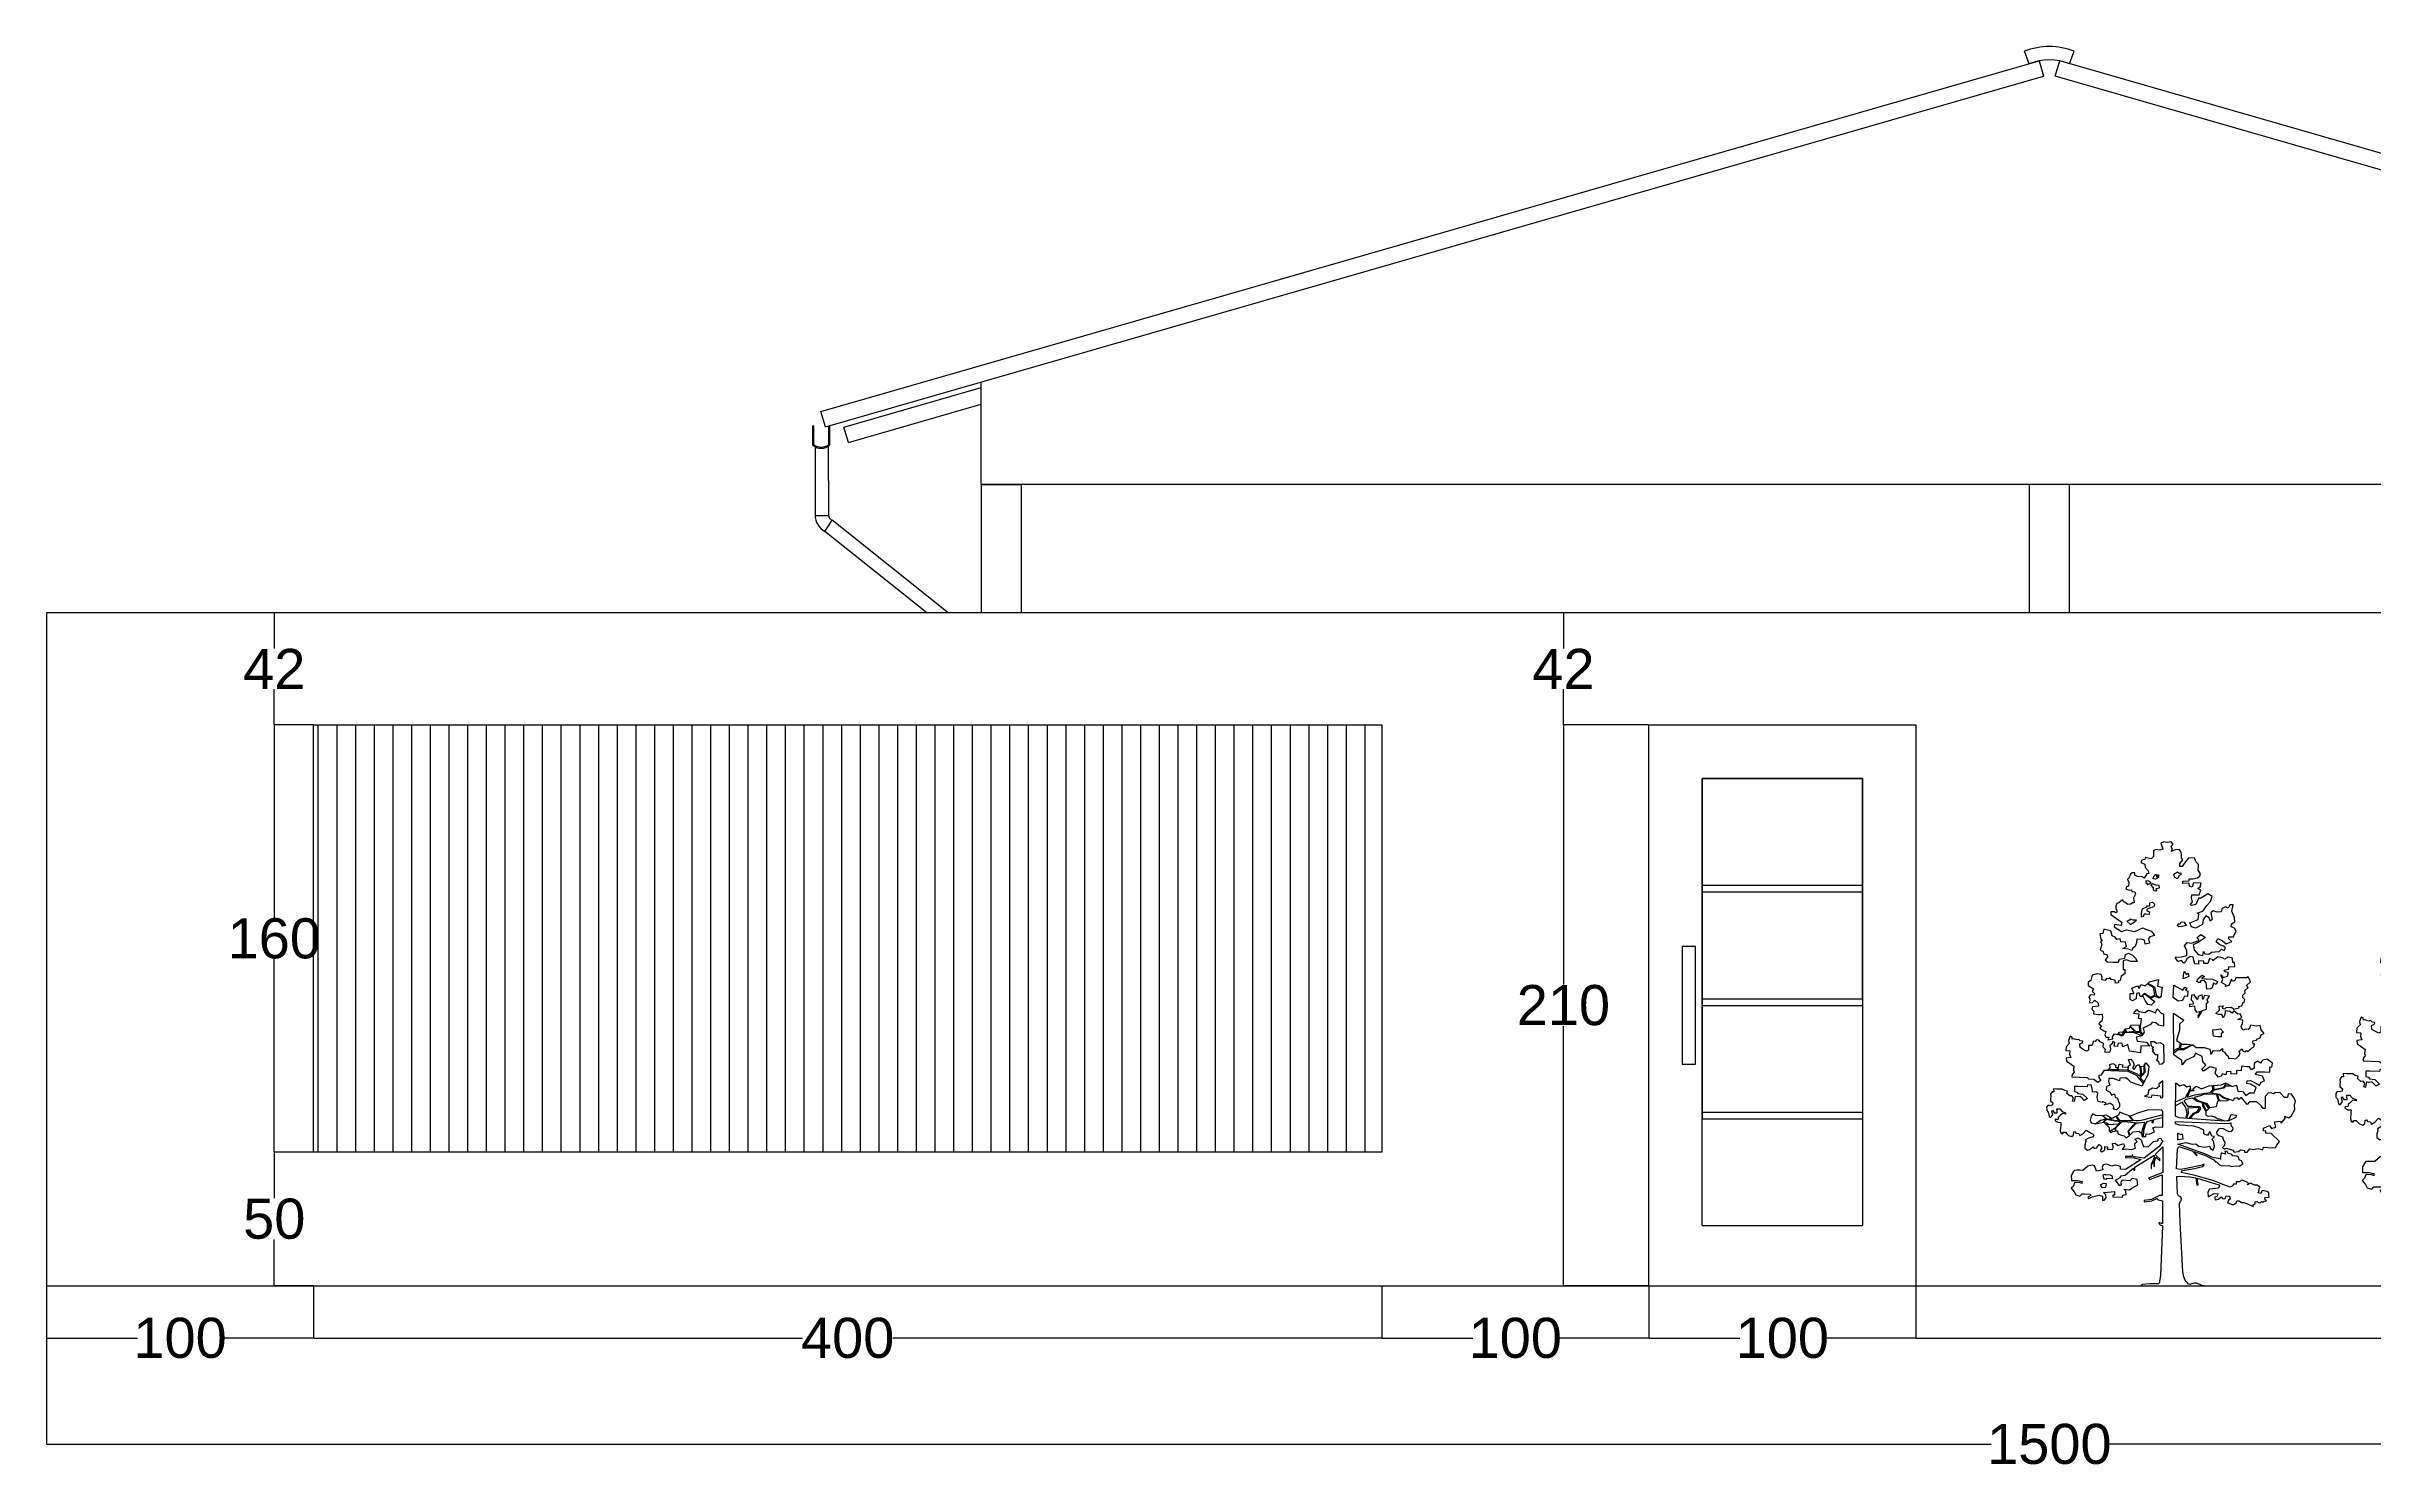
# Model space of a CAD drawing. Header units: inches. Extents: x 0 to 3265, y -67 to 1352.
# Drawn here: x 1711 to 2583, y -67 to 464 of the extents above; entities that cross this region are included whole.
import ezdxf

# ---------------------------------------------------------------- set-up
doc = ezdxf.new("R2010")
doc.units = ezdxf.units.IN
doc.header["$MEASUREMENT"] = 0
doc.styles.get("Standard").update_dxf_attribs({"font": 'arial.ttf'})
doc.dimstyles.get("Standard").update_dxf_attribs({"dimtxt": 0.18, "dimasz": 0.18, "dimexe": 0.18, "dimexo": 0.0625, "dimgap": 0.09, "dimtad": 0, "dimtih": 1, "dimtoh": 1, "dimdec": 4, "dimzin": 0, "dimdsep": 46, "dimtxsty": 'Standard', "dimcen": 0.09, "dimadec": 0, "dimazin": 0, "dimtfac": 1, "dimtdec": 4, "dimtofl": 0, "dimtmove": 0, "dimatfit": 3, "dimfxl": 1, "dimtolj": 1, "dimtzin": 0, "dimarcsym": 0})

# ---------------------------------------------------------------- blocks, each defined once
blk = doc.blocks.new('*D16')
at = {"color": 0, "lineweight": -2, "transparency": 16777216}
for p, q in [((1711.23, -0.06), (1711.23, -19.8)), ((1811.23, -0.06), (1811.23, -19.8)), ((1711.41, -19.62), (1745.3, -19.62)), ((1811.05, -19.62), (1777.16, -19.62))]:
    blk.add_line(p, q, dxfattribs=at)
at = {"color": 0, "transparency": 16777216}
for points in [[(1711.41, -19.59), (1711.41, -19.65), (1711.23, -19.62)], [(1811.05, -19.59), (1811.05, -19.65), (1811.23, -19.62)]]:
    blk.add_solid(points, dxfattribs=at)
at = {"layer": 'Defpoints', "color": 0, "transparency": 16777216}
for p in [(1711.23, 0), (1811.23, 0), (1711.23, -19.62)]:
    blk.add_point(p, dxfattribs=at)
at = {"color": 0, "transparency": 16777216, "insert": (1761.23, -19.62), "char_height": 0.18, "attachment_point": 5}
blk.add_mtext('\\A1;{\\H83.333x;100}', dxfattribs=at)
blk = doc.blocks.new('*D17')
at = {"color": 0, "lineweight": -2, "transparency": 16777216}
for p, q in [((1811.23, -0.06), (1811.23, -19.8)), ((2211.23, -0.06), (2211.23, -19.8)), ((1811.41, -19.62), (1994.3, -19.62)), ((2211.05, -19.62), (2028.17, -19.62))]:
    blk.add_line(p, q, dxfattribs=at)
at = {"color": 0, "transparency": 16777216}
for points in [[(1811.41, -19.59), (1811.41, -19.65), (1811.23, -19.62)], [(2211.05, -19.59), (2211.05, -19.65), (2211.23, -19.62)]]:
    blk.add_solid(points, dxfattribs=at)
at = {"layer": 'Defpoints', "color": 0, "transparency": 16777216}
for p in [(1811.23, 0), (2211.23, 0), (2211.23, -19.62)]:
    blk.add_point(p, dxfattribs=at)
at = {"color": 0, "transparency": 16777216, "insert": (2011.23, -19.62), "char_height": 0.18, "attachment_point": 5}
blk.add_mtext('\\A1;{\\H83.333x;400}', dxfattribs=at)
blk = doc.blocks.new('*D20')
at = {"color": 0, "lineweight": -2, "transparency": 16777216}
for p, q in [((2211.23, -0.06), (2211.23, -19.8)), ((2311.23, -0.06), (2311.23, -19.8)), ((2211.41, -19.62), (2245.3, -19.62)), ((2311.05, -19.62), (2277.16, -19.62))]:
    blk.add_line(p, q, dxfattribs=at)
at = {"color": 0, "transparency": 16777216}
for points in [[(2211.41, -19.59), (2211.41, -19.65), (2211.23, -19.62)], [(2311.05, -19.59), (2311.05, -19.65), (2311.23, -19.62)]]:
    blk.add_solid(points, dxfattribs=at)
at = {"layer": 'Defpoints', "color": 0, "transparency": 16777216}
for p in [(2211.23, 0), (2311.23, 0), (2311.23, -19.62)]:
    blk.add_point(p, dxfattribs=at)
at = {"color": 0, "transparency": 16777216, "insert": (2261.23, -19.62), "char_height": 0.18, "attachment_point": 5}
blk.add_mtext('\\A1;{\\H83.333x;100}', dxfattribs=at)
blk = doc.blocks.new('*D21')
at = {"color": 0, "lineweight": -2, "transparency": 16777216}
for p, q in [((2311.23, -0.06), (2311.23, -19.8)), ((2411.23, -0.06), (2411.23, -19.8)), ((2311.41, -19.62), (2345.3, -19.62)), ((2411.05, -19.62), (2377.16, -19.62))]:
    blk.add_line(p, q, dxfattribs=at)
at = {"color": 0, "transparency": 16777216}
for points in [[(2311.41, -19.59), (2311.41, -19.65), (2311.23, -19.62)], [(2411.05, -19.59), (2411.05, -19.65), (2411.23, -19.62)]]:
    blk.add_solid(points, dxfattribs=at)
at = {"layer": 'Defpoints', "color": 0, "transparency": 16777216}
for p in [(2311.23, 0), (2411.23, 0), (2411.23, -19.62)]:
    blk.add_point(p, dxfattribs=at)
at = {"color": 0, "transparency": 16777216, "insert": (2361.23, -19.62), "char_height": 0.18, "attachment_point": 5}
blk.add_mtext('\\A1;{\\H83.333x;100}', dxfattribs=at)
blk = doc.blocks.new('*D22')
at = {"color": 0, "lineweight": -2, "transparency": 16777216}
for p, q in [((2411.23, -0.06), (2411.23, -19.8)), ((2846.23, -0.06), (2846.23, -19.8)), ((2411.41, -19.62), (2611.71, -19.62)), ((2846.05, -19.62), (2645.75, -19.62))]:
    blk.add_line(p, q, dxfattribs=at)
at = {"color": 0, "transparency": 16777216}
for points in [[(2411.41, -19.59), (2411.41, -19.65), (2411.23, -19.62)], [(2846.05, -19.59), (2846.05, -19.65), (2846.23, -19.62)]]:
    blk.add_solid(points, dxfattribs=at)
at = {"layer": 'Defpoints', "color": 0, "transparency": 16777216}
for p in [(2411.23, 0), (2846.23, 0), (2846.23, -19.62)]:
    blk.add_point(p, dxfattribs=at)
at = {"color": 0, "transparency": 16777216, "insert": (2628.73, -19.62), "char_height": 0.18, "attachment_point": 5}
blk.add_mtext('\\A1;{\\H83.333x;435}', dxfattribs=at)
blk = doc.blocks.new('*D25')
at = {"color": 0, "lineweight": -2, "transparency": 16777216}
for p, q in [((1711.23, -0.06), (1711.23, -59.52)), ((3211.23, -0.06), (3211.23, -59.52)), ((1711.41, -59.34), (2439.48, -59.34)), ((3211.05, -59.34), (2482.99, -59.34))]:
    blk.add_line(p, q, dxfattribs=at)
at = {"color": 0, "transparency": 16777216}
for points in [[(1711.41, -59.31), (1711.41, -59.37), (1711.23, -59.34)], [(3211.05, -59.31), (3211.05, -59.37), (3211.23, -59.34)]]:
    blk.add_solid(points, dxfattribs=at)
at = {"layer": 'Defpoints', "color": 0, "transparency": 16777216}
for p in [(1711.23, 0), (3211.23, 0), (3211.23, -59.34)]:
    blk.add_point(p, dxfattribs=at)
at = {"color": 0, "transparency": 16777216, "insert": (2461.23, -59.34), "char_height": 0.18, "attachment_point": 5}
blk.add_mtext('\\A1;{\\H83.333x;1500}', dxfattribs=at)
blk = doc.blocks.new('*D26')
at = {"color": 0, "lineweight": -2, "transparency": 16777216}
for p, q in [((1811.17, 50), (1796.33, 50)), ((1796.51, 49.82), (1796.51, 32.75)), ((1796.51, 0.18), (1796.51, 17.25)), ((1811.17, 0), (1796.33, 0))]:
    blk.add_line(p, q, dxfattribs=at)
at = {"color": 0, "transparency": 16777216}
for points in [[(1796.48, 49.82), (1796.54, 49.82), (1796.51, 50)], [(1796.48, 0.18), (1796.54, 0.18), (1796.51, 0)]]:
    blk.add_solid(points, dxfattribs=at)
at = {"layer": 'Defpoints', "color": 0, "transparency": 16777216}
for p in [(1796.51, 50), (1811.23, 50), (1811.23, 0)]:
    blk.add_point(p, dxfattribs=at)
at = {"color": 0, "transparency": 16777216, "insert": (1796.51, 25), "char_height": 0.18, "attachment_point": 5}
blk.add_mtext('\\A1;{\\H83.333x;50}', dxfattribs=at)
blk = doc.blocks.new('*D27')
at = {"color": 0, "lineweight": -2, "transparency": 16777216}
for p, q in [((1811.17, 210), (1796.33, 210)), ((1796.51, 209.82), (1796.51, 137.75)), ((1796.51, 50.18), (1796.51, 122.25)), ((1811.17, 50), (1796.33, 50))]:
    blk.add_line(p, q, dxfattribs=at)
at = {"color": 0, "transparency": 16777216}
for points in [[(1796.48, 209.82), (1796.54, 209.82), (1796.51, 210)], [(1796.48, 50.18), (1796.54, 50.18), (1796.51, 50)]]:
    blk.add_solid(points, dxfattribs=at)
at = {"layer": 'Defpoints', "color": 0, "transparency": 16777216}
for p in [(1796.51, 210), (1811.23, 210), (1811.23, 50)]:
    blk.add_point(p, dxfattribs=at)
at = {"color": 0, "transparency": 16777216, "insert": (1796.51, 130), "char_height": 0.18, "attachment_point": 5}
blk.add_mtext('\\A1;{\\H83.333x;160}', dxfattribs=at)
blk = doc.blocks.new('*D28')
at = {"color": 0, "lineweight": -2, "transparency": 16777216}
for p, q in [((1811.17, 252), (1796.33, 252)), ((1796.51, 251.82), (1796.51, 238.62)), ((1796.51, 210.18), (1796.51, 223.38)), ((1811.17, 210), (1796.33, 210))]:
    blk.add_line(p, q, dxfattribs=at)
at = {"color": 0, "transparency": 16777216}
for points in [[(1796.48, 251.82), (1796.54, 251.82), (1796.51, 252)], [(1796.48, 210.18), (1796.54, 210.18), (1796.51, 210)]]:
    blk.add_solid(points, dxfattribs=at)
at = {"layer": 'Defpoints', "color": 0, "transparency": 16777216}
for p in [(1796.51, 252), (1811.23, 252), (1811.23, 210)]:
    blk.add_point(p, dxfattribs=at)
at = {"color": 0, "transparency": 16777216, "insert": (1796.51, 231), "char_height": 0.18, "attachment_point": 5}
blk.add_mtext('\\A1;{\\H83.333x;42}', dxfattribs=at)
blk = doc.blocks.new('*D29')
at = {"color": 0, "lineweight": -2, "transparency": 16777216}
for p, q in [((2311.17, 210), (2279.08, 210)), ((2279.26, 209.82), (2279.26, 112.75)), ((2279.26, 0.18), (2279.26, 97.25)), ((2311.17, 0), (2279.08, 0))]:
    blk.add_line(p, q, dxfattribs=at)
at = {"color": 0, "transparency": 16777216}
for points in [[(2279.23, 209.82), (2279.29, 209.82), (2279.26, 210)], [(2279.23, 0.18), (2279.29, 0.18), (2279.26, 0)]]:
    blk.add_solid(points, dxfattribs=at)
at = {"layer": 'Defpoints', "color": 0, "transparency": 16777216}
for p in [(2279.26, 210), (2311.23, 210), (2311.23, 0)]:
    blk.add_point(p, dxfattribs=at)
at = {"color": 0, "transparency": 16777216, "insert": (2279.26, 105), "char_height": 0.18, "attachment_point": 5}
blk.add_mtext('\\A1;{\\H83.333x;210}', dxfattribs=at)
blk = doc.blocks.new('*D30')
at = {"color": 0, "lineweight": -2, "transparency": 16777216}
for p, q in [((2311.17, 252), (2279.08, 252)), ((2279.26, 251.82), (2279.26, 238.62)), ((2279.26, 210.18), (2279.26, 223.38)), ((2311.17, 210), (2279.08, 210))]:
    blk.add_line(p, q, dxfattribs=at)
at = {"color": 0, "transparency": 16777216}
for points in [[(2279.23, 251.82), (2279.29, 251.82), (2279.26, 252)], [(2279.23, 210.18), (2279.29, 210.18), (2279.26, 210)]]:
    blk.add_solid(points, dxfattribs=at)
at = {"layer": 'Defpoints', "color": 0, "transparency": 16777216}
for p in [(2279.26, 252), (2311.23, 252), (2311.23, 210)]:
    blk.add_point(p, dxfattribs=at)
at = {"color": 0, "transparency": 16777216, "insert": (2279.26, 231), "char_height": 0.18, "attachment_point": 5}
blk.add_mtext('\\A1;{\\H83.333x;42}', dxfattribs=at)
blk = doc.blocks.new('Pinus contorta')
at = {"color": 0}
blk.add_lwpolyline([(-822, 0), (822, 0, -0.063927), (688, 44, 0.302477), (489, 37, -0.359376), (428, 41, -0.192358), (279, 364), (218, 1502), (204, 1669), (195, 2151), (221, 2215), (234, 2237), (240, 2277), (225, 2330), (225, 2330), (166, 2356), (135, 2405), (124, 2866), (178, 2876), (463, 2857), (619, 2832), (649, 2638), (680, 2643), (651, 2816), (1218, 2646), (1237, 2620), (1212, 2556), (980, 2527), (931, 2449), (941, 2334), (1102, 2417), (1201, 2405), (1186, 2371), (1170, 2336), (1110, 2322), (1115, 2301), (1126, 2250), (1212, 2270), (1282, 2332), (1329, 2279), (1385, 2285), (1418, 2357), (1500, 2349), (1520, 2267), (1472, 2245), (1447, 2172), (1599, 2119), (1679, 2166), (1692, 2226), (1753, 2227), (1816, 2181), (1881, 2182), (1975, 2143), (2126, 2080), (2120, 2121), (2171, 2158), (2171, 2201), (2228, 2205), (2250, 2180), (2318, 2180), (2343, 2208), (2373, 2190), (2407, 2213), (2470, 2228), (2449, 2250), (2430, 2273), (2437, 2324), (2510, 2309), (2541, 2321), (2535, 2359), (2535, 2434), (2493, 2474), (2361, 2494), (2319, 2414), (2252, 2438), (2266, 2482), (2288, 2563), (2303, 2584), (2230, 2636), (2160, 2634), (2052, 2692), (1973, 2641), (1998, 2700), (1897, 2742), (1831, 2770), (1759, 2722), (1675, 2722), (1675, 2666), (1600, 2662), (1588, 2622), (1518, 2582), (1350, 2649), (1066, 2754), (566, 2898), (235, 2969), (266, 3024), (581, 3077), (796, 3129), (834, 3160), (826, 3186), (790, 3164), (363, 3077), (226, 3049), (110, 3064), (135, 3581), (176, 3647), (520, 3535), (638, 3416), (656, 3423), (569, 3520), (875, 3411), (1092, 3299), (1135, 3248), (1163, 3245), (1197, 3212), (1243, 3166), (1311, 3146), (1482, 3149), (1566, 3122), (1668, 3146), (1759, 3132), (1796, 3163), (1858, 3199), (1834, 3240), (1815, 3273), (1757, 3301), (1745, 3354), (1692, 3392), (1588, 3402), (1554, 3448), (1467, 3467), (1434, 3527), (1383, 3515), (1399, 3449), (1308, 3472), (1282, 3478), (1272, 3426), (1255, 3339), (1280, 3316), (1200, 3334), (1102, 3356), (1042, 3370), (900, 3437), (145, 3707), (234, 3725), (360, 3756), (520, 3710), (622, 3719), (696, 3657), (844, 3636), (979, 3657), (1001, 3599), (1074, 3556), (1108, 3654), (1086, 3788), (1038, 3836), (1038, 3836), (1109, 3908), (1041, 3920), (984, 4047), (923, 3935), (831, 3985), (825, 4082), (706, 4135), (563, 4182), (403, 4193), (335, 4197), (190, 4206), (89, 4241), (89, 4301), (1402, 4250), (1499, 4258), (1537, 4271), (1537, 4219), (1553, 4181), (1577, 4155), (1589, 4103), (1549, 4045), (1495, 4031), (1437, 4057), (1348, 4109), (1274, 4123), (1216, 4105), (1162, 4023), (1166, 3977), (1226, 3935), (1316, 3905), (1343, 3810), (1379, 3761), (1372, 3675), (1321, 3626), (1364, 3580), (1427, 3604), (1511, 3581), (1588, 3556), (1627, 3504), (1730, 3517), (1801, 3562), (1897, 3543), (1897, 3501), (1965, 3501), (2033, 3588), (2129, 3568), (2255, 3597), (2374, 3562), (2394, 3630), (2638, 3613), (2703, 3623), (2744, 3687), (2815, 3781), (2596, 3990), (2451, 4000), (2455, 4054), (2393, 4057), (2397, 4132), (2551, 4196), (2606, 4125), (2719, 4160), (2677, 4292), (2761, 4302), (2841, 4312), (2856, 4262), (2907, 4321), (2960, 4382), (2954, 4447), (3044, 4404), (3117, 4441), (3215, 4622), (3203, 4730), (3229, 4849), (3182, 4944), (3130, 5025), (3041, 5028), (3020, 4934), (2941, 4930), (2824, 5067), (2702, 5057), (2652, 5028), (2589, 5059), (2512, 5050), (2438, 4961), (2438, 4643), (2381, 4643), (2342, 4710), (2217, 4824), (2028, 4820), (1961, 4753), (1818, 4930), (1742, 4878), (1712, 4922), (1620, 4907), (1599, 4851), (1509, 4882), (1425, 4851), (1183, 4841), (1151, 4689), (975, 4665), (878, 4568), (881, 4472), (939, 4445), (1022, 4455), (1131, 4421), (1186, 4373), (1237, 4373), (1237, 4373), (1367, 4325), (1483, 4342), (1548, 4486), (1675, 4472), (1668, 4409), (1484, 4322), (1368, 4312), (756, 4359), (182, 4403), (90, 4446), (91, 5318), (201, 5243), (302, 5278), (386, 5217), (470, 5243), (482, 5121), (572, 5119), (540, 5162), (632, 5230), (764, 5163), (962, 5237), (1295, 5268), (1395, 5318), (1571, 5225), (1571, 5225), (1682, 5255), (1723, 5100), (1855, 5091), (1933, 4987), (2024, 5059), (2151, 5059), (2201, 5200), (2048, 5284), (1957, 5303), (1963, 5368), (2056, 5383), (2206, 5298), (2286, 5252), (2331, 5332), (2422, 5374), (2365, 5496), (2172, 5535), (2223, 5608), (2425, 5604), (2558, 5600), (2561, 5737), (2611, 5731), (2625, 5833), (2546, 5892), (2478, 5943), (2371, 5914), (2343, 5874), (2311, 5830), (2232, 5886), (2150, 5827), (2145, 5707), (2082, 5663), (2029, 5738), (1962, 5742), (1815, 5752), (1807, 5635), (1688, 5643), (1682, 5544), (1540, 5554), (1544, 5606), (1426, 5614), (1401, 5529), (1306, 5558), (1289, 5501), (1212, 5470), (1126, 5569), (1161, 5691), (991, 5741), (819, 5627), (772, 5674), (884, 5785), (799, 5879), (786, 6006), (611, 6093), (571, 6013), (348, 5901), (258, 5790), (248, 5904), (164, 5964), (39, 6053), (30, 7147), (303, 6959), (191, 6857), (187, 6696), (111, 6428), (258, 6330), (379, 6330), (540, 6316), (625, 6245), (835, 6241), (987, 6200), (1009, 6058), (1085, 6165), (1236, 6155), (1315, 6221), (1319, 6153), (1369, 6125), (1404, 6066), (1470, 6022), (1475, 5957), (1562, 5964), (1666, 5946), (1727, 6011), (1779, 6066), (1757, 6152), (1821, 6207), (1859, 6146), (1925, 6128), (1944, 6165), (1991, 6141), (2028, 6176), (2079, 6226), (2140, 6259), (2168, 6338), (2121, 6335), (2115, 6423), (2209, 6440), (2231, 6473), (2304, 6500), (2331, 6573), (2407, 6614), (2328, 6711), (2307, 6826), (2212, 6808), (2156, 6816), (2043, 6831), (2032, 6753), (1989, 6720), (1919, 6724), (1853, 6696), (1809, 6796), (1843, 6871), (1855, 6962), (1721, 6979), (1825, 7030), (1779, 7124), (1716, 7117), (1611, 7202), (1567, 7148), (1513, 7191), (1392, 7204), (1381, 7102), (1335, 7024), (1300, 7107), (1218, 7108), (1140, 7140), (1240, 7222), (1228, 7327), (1333, 7339), (1311, 7279), (1375, 7255), (1418, 7292), (1551, 7305), (1613, 7254), (1752, 7285), (1743, 7324), (1834, 7345), (1848, 7429), (1889, 7423), (1903, 7503), (1850, 7554), (1853, 7620), (1913, 7681), (1900, 7743), (1987, 7822), (1945, 7868), (2052, 7965), (2022, 8034), (1995, 8095), (1945, 8074), (1911, 8073), (1821, 8072), (1821, 8072), (1668, 8069), (1643, 8001), (1583, 7974), (1557, 8032), (1483, 7868), (1390, 7843), (1411, 7882), (1295, 7948), (1323, 8031), (1276, 8154), (1339, 8083), (1451, 8114), (1472, 8214), (1383, 8229), (1360, 8274), (1485, 8297), (1482, 8359), (1639, 8366), (1634, 8475), (1587, 8473), (1582, 8590), (1467, 8611), (1378, 8564), (1307, 8595), (1194, 8618), (1150, 8585), (1062, 8517), (1071, 8545), (975, 8575), (934, 8443), (825, 8451), (829, 8509), (693, 8519), (687, 8431), (595, 8438), (569, 8533), (548, 8611), (472, 8632), (386, 8569), (348, 8492), (305, 8457), (247, 8528), (147, 8502), (77, 8616), (246, 8619), (383, 8660), (383, 8779), (321, 8911), (396, 8999), (510, 8979), (705, 9058), (653, 9131), (754, 9204), (876, 9129), (671, 8999), (545, 8940), (573, 8809), (679, 8682), (799, 8658), (820, 8761), (853, 8704), (959, 8689), (1032, 8743), (1128, 8750), (1231, 8758), (1293, 8819), (1362, 8789), (1393, 8859), (1329, 8912), (1248, 8938), (1150, 9016), (1195, 9102), (1322, 9041), (1416, 8965), (1560, 9026), (1487, 9094), (1484, 9143), (1608, 9150), (1628, 9196), (1674, 9297), (1634, 9372), (1541, 9412), (1556, 9490), (1641, 9537), (1632, 9655), (1601, 9730), (1563, 9821), (1598, 9984), (1507, 9984), (1470, 9898), (1400, 9929), (1310, 9893), (1287, 9803), (1179, 9791), (1074, 9831), (1014, 9778), (1049, 9598), (991, 9557), (966, 9643), (880, 9700), (808, 9593), (795, 9470), (607, 9374), (508, 9405), (464, 9517), (680, 9603), (700, 9748), (651, 9769), (801, 9822), (905, 9966), (1004, 10075), (1044, 10204), (932, 10270), (840, 10214), (736, 10151), (701, 10167), (619, 9993), (509, 9970), (475, 9998), (529, 10065), (507, 10165), (513, 10247), (705, 10244), (750, 10366), (669, 10412), (736, 10458), (762, 10551), (557, 10560), (520, 10452), (460, 10465), (439, 10554), (279, 10548), (275, 10606), (442, 10617), (442, 10663), (540, 10664), (661, 10689), (725, 10747), (741, 10802), (684, 10893), (689, 11040), (622, 11117), (583, 11213), (429, 11208), (342, 11102), (292, 11042), (258, 10992), (203, 10992), (203, 11073), (277, 11167), (244, 11218), (241, 11314), (229, 11386), (179, 11439), (73, 11427), (-28, 11386), (3, 11429), (-30, 11521), (27, 11576), (-28, 11634), (-134, 11617), (-219, 11641), (-298, 11602), (-250, 11446), (-324, 11417), (-423, 11439), (-423, 11439), (-495, 11410), (-488, 11254), (-548, 11194), (-598, 11202), (-705, 11222), (-715, 11172), (-797, 11152), (-820, 11093), (-722, 11054), (-711, 10962), (-632, 10877), (-617, 10803), (-668, 10794), (-738, 10685), (-791, 10716), (-908, 10731), (-983, 10763), (-980, 10824), (-1050, 10827), (-1090, 10787), (-1103, 10762), (-1151, 10662), (-1170, 10658), (-1163, 10612), (-1141, 10575), (-1144, 10471), (-1198, 10461), (-1220, 10407), (-1133, 10369), (-1070, 10381), (-1061, 10332), (-980, 10324), (-959, 10264), (-1017, 10158), (-1001, 10040), (-1043, 10040), (-1085, 9999), (-1165, 9992), (-1231, 10045), (-1270, 10066), (-1305, 10112), (-1396, 10034), (-1456, 10023), (-1479, 9946), (-1479, 9879), (-1449, 9835), (-1450, 9789), (-1475, 9776), (-1526, 9800), (-1545, 9800), (-1605, 9800), (-1605, 9732), (-1550, 9692), (-1396, 9581), (-1318, 9535), (-1334, 9441), (-1453, 9461), (-1510, 9471), (-1521, 9405), (-1424, 9347), (-1331, 9285), (-1202, 9334), (-976, 9287), (-773, 9378), (-699, 9351), (-540, 9294), (-465, 9179), (-589, 9144), (-620, 9094), (-598, 8978), (-706, 8958), (-726, 9062), (-776, 9073), (-930, 9084), (-936, 8986), (-972, 8896), (-1034, 8846), (-1063, 8785), (-1149, 8825), (-1298, 8841), (-1197, 8893), (-1224, 9003), (-1351, 9012), (-1362, 9093), (-1454, 9077), (-1496, 9139), (-1575, 9172), (-1610, 9301), (-1763, 9342), (-1792, 9349), (-1818, 9233), (-1895, 9229), (-1875, 9088), (-1836, 9042), (-1878, 9027), (-1847, 8943), (-1869, 8859), (-1887, 8793), (-1816, 8770), (-1795, 8697), (-1701, 8675), (-1698, 8612), (-1760, 8545), (-1697, 8487), (-1559, 8483), (-1412, 8483), (-1379, 8563), (-1245, 8586), (-1228, 8681), (-1150, 8716), (-1044, 8664), (-957, 8575), (-922, 8500), (-1089, 8500), (-1204, 8539), (-1289, 8513), (-1285, 8287), (-1242, 8288), (-1240, 8174), (-1339, 8118), (-1361, 8003), (-1416, 7985), (-1411, 7941), (-1489, 7932), (-1498, 8007), (-1598, 8030), (-1624, 8073), (-1669, 8046), (-1725, 8054), (-1760, 8005), (-1845, 8015), (-1839, 8085), (-1861, 8155), (-1971, 8176), (-2099, 8143), (-2136, 8003), (-2200, 7957), (-2202, 7869), (-2062, 7786), (-2101, 7720), (-2038, 7660), (-2045, 7613), (-2140, 7627), (-2184, 7575), (-2160, 7512), (-2172, 7422), (-2099, 7412), (-2028, 7489), (-1942, 7409), (-1934, 7326), (-2087, 7312), (-2103, 7249), (-2053, 7196), (-2062, 7124), (-1928, 7106), (-1896, 7110), (-1836, 7115), (-1828, 7033), (-1844, 6932), (-1901, 6898), (-1901, 6898), (-1926, 6863), (-1851, 6810), (-1894, 6748), (-1796, 6678), (-1741, 6662), (-1767, 6573), (-1737, 6513), (-1662, 6513), (-1685, 6446), (-1560, 6472), (-1569, 6523), (-1515, 6600), (-1425, 6587), (-1380, 6648), (-1277, 6655), (-1235, 6735), (-1123, 6754), (-1087, 6828), (-826, 6843), (-809, 6998), (-881, 7006), (-869, 7117), (-1013, 7133), (-930, 7245), (-869, 7191), (-717, 7159), (-621, 7220), (-546, 7200), (-441, 7156), (-396, 7261), (-293, 7146), (-226, 7120), (-227, 6800), (-363, 6833), (-429, 6895), (-523, 6905), (-567, 6847), (-763, 6754), (-739, 6648), (-798, 6554), (-945, 6520), (-919, 6410), (-676, 6384), (-594, 6283), (-825, 6288), (-829, 6106), (-1124, 6149), (-1167, 6325), (-1296, 6263), (-1314, 6351), (-1420, 6359), (-1433, 6269), (-1520, 6284), (-1504, 6376), (-1559, 6406), (-1573, 6340), (-1635, 6291), (-1618, 6212), (-1635, 6124), (-1726, 6117), (-1766, 6126), (-1750, 6192), (-1808, 6257), (-1801, 6346), (-1890, 6392), (-1923, 6439), (-1983, 6449), (-2016, 6404), (-2069, 6412), (-2079, 6348), (-2110, 6301), (-2192, 6301), (-2193, 6173), (-2243, 6146), (-2279, 6166), (-2341, 6200), (-2415, 6241), (-2421, 6338), (-2351, 6363), (-2345, 6410), (-2409, 6418), (-2444, 6453), (-2495, 6443), (-2578, 6472), (-2619, 6466), (-2627, 6520), (-2678, 6538), (-2717, 6431), (-2703, 6348), (-2780, 6266), (-2787, 6166), (-2683, 6159), (-2689, 6069), (-2661, 5985), (-2780, 5968), (-2768, 5891), (-2700, 5842), (-2577, 5753), (-2590, 5658), (-2574, 5597), (-2627, 5541), (-2629, 5474), (-2231, 5462), (-2191, 5425), (-2059, 5416), (-1948, 5337), (-1871, 5391), (-1918, 5456), (-1918, 5523), (-1851, 5532), (-1777, 5650), (-1699, 5647), (-1628, 5711), (-1636, 5796), (-1559, 5827), (-1481, 5779), (-1486, 5727), (-1411, 5720), (-1391, 5804), (-1296, 5787), (-1309, 5737), (-1144, 5732), (-1143, 5768), (-1092, 5784), (-1148, 5928), (-1083, 5937), (-1044, 5885), (-1009, 5829), (-1009, 5756), (-1044, 5718), (-1004, 5672), (-970, 5701), (-947, 5764), (-882, 5802), (-852, 5751), (-744, 5758), (-693, 5845), (-617, 5748), (-638, 5526), (-679, 5449), (-718, 5378), (-761, 5312), (-786, 5234), (-922, 5278), (-1088, 5332), (-1151, 5406), (-1217, 5446), (-1375, 5442), (-1383, 5368), (-1552, 5435), (-1666, 5433), (-1669, 5359), (-1637, 5254), (-1726, 5220), (-1729, 5124), (-1624, 5074), (-1594, 4996), (-1517, 5026), (-1496, 4943), (-1432, 4917), (-1411, 4830), (-1381, 4772), (-1385, 4687), (-1462, 4607), (-1545, 4624), (-1518, 4659), (-1554, 4731), (-1635, 4787), (-1684, 4757), (-1782, 4740), (-1726, 4778), (-1831, 4826), (-1835, 4806), (-1940, 4825), (-1968, 4934), (-1951, 5047), (-2006, 5082), (-2046, 5071), (-2093, 5082), (-2098, 5171), (-2121, 5255), (-2219, 5263), (-2232, 5218), (-2466, 5219), (-2561, 5219), (-2561, 5092), (-2499, 5076), (-2475, 5040), (-2339, 5022), (-2225, 4908), (-2309, 4856), (-2356, 4904), (-2412, 4962), (-2488, 4949), (-2542, 4962), (-2573, 4829), (-2611, 4839), (-2589, 4926), (-2630, 4981), (-2680, 4975), (-2760, 5043), (-2745, 5098), (-2818, 5117), (-2882, 5154), (-3027, 5156), (-3109, 5165), (-3105, 5087), (-3150, 5085), (-3195, 5018), (-3186, 4962), (-3191, 4899), (-3195, 4850), (-3126, 4796), (-3140, 4738), (-3203, 4716), (-3256, 4729), (-3293, 4681), (-3291, 4593), (-3252, 4547), (-3226, 4438), (-3188, 4407), (-3126, 4484), (-3155, 4565), (-3138, 4606), (-3096, 4531), (-3018, 4533), (-3020, 4593), (-3021, 4639), (-2947, 4641), (-2885, 4567), (-2798, 4529), (-2798, 4501), (-2878, 4514), (-2929, 4468), (-2992, 4410), (-3001, 4353), (-3067, 4363), (-3072, 4326), (-2996, 4284), (-2917, 4283), (-2923, 4209), (-2934, 4062), (-2917, 4009), (-2874, 3984), (-2852, 4022), (-2798, 4021), (-2759, 3982), (-2717, 3940), (-2635, 3911), (-2586, 3949), (-2578, 4033), (-2546, 4040), (-2524, 3996), (-2450, 3990), (-2420, 3935), (-2343, 3978), (-2254, 4076), (-2165, 4021), (-2126, 4003), (-2069, 3976), (-2055, 3934), (-2078, 3900), (-2197, 3868), (-2274, 3822), (-2268, 3777), (-2295, 3690), (-2295, 3610), (-2224, 3553), (-2166, 3572), (-2113, 3610), (-2074, 3637), (-2046, 3596), (-1977, 3614), (-1977, 3614), (-1946, 3656), (-1913, 3702), (-1872, 3675), (-1845, 3610), (-1892, 3547), (-1847, 3513), (-1765, 3561), (-1766, 3614), (-1766, 3649), (-1697, 3641), (-1703, 3584), (-1650, 3578), (-1555, 3567), (-1549, 3643), (-1563, 3732), (-1499, 3741), (-1422, 3676), (-1320, 3710), (-1277, 3724), (-1254, 3657), (-1316, 3575), (-1226, 3586), (-1063, 3570), (-962, 3609), (-982, 3676), (-976, 3732), (-923, 3783), (-979, 3842), (-897, 3878), (-816, 3828), (-788, 3741), (-751, 3651), (-633, 3638), (-491, 3782), (-373, 3802), (-358, 3858), (-301, 3872), (-291, 3832), (-242, 3799), (-339, 3653), (-736, 3344), (-1001, 3380), (-1039, 3393), (-1039, 3432), (-1052, 3431), (-1052, 3389), (-1222, 3386), (-1226, 3364), (-1001, 3354), (-811, 3306), (-1227, 3043), (-1355, 3051), (-1358, 3123), (-1422, 3147), (-1496, 3160), (-1582, 3137), (-1674, 3171), (-1724, 3189), (-1812, 3168), (-1837, 3102), (-1822, 3038), (-1933, 3013), (-1988, 3001), (-2001, 3059), (-2041, 3139), (-2097, 3160), (-2216, 3136), (-2343, 3022), (-2421, 3025), (-2495, 3027), (-2565, 3024), (-2586, 2990), (-2646, 2892), (-2644, 2754), (-2482, 2757), (-2365, 2735), (-2370, 2677), (-2434, 2706), (-2559, 2696), (-2590, 2614), (-2652, 2560), (-2567, 2462), (-2530, 2380), (-2418, 2348), (-2365, 2411), (-2299, 2409), (-2151, 2403), (-2131, 2361), (-2211, 2324), (-2198, 2287), (-2089, 2327), (-2019, 2350), (-1918, 2374), (-1831, 2345), (-1827, 2237), (-1782, 2239), (-1732, 2300), (-1740, 2379), (-1800, 2444), (-1685, 2455), (-1511, 2471), (-1511, 2375), (-1557, 2376), (-1558, 2329), (-1300, 2323), (-1292, 2371), (-1203, 2394), (-1217, 2477), (-1272, 2529), (-1123, 2511), (-1060, 2555), (-901, 2649), (-911, 2710), (-923, 2785), (-1047, 2809), (-1107, 2751), (-1311, 2764), (-1345, 2702), (-1341, 2644), (-1376, 2619), (-1376, 2619), (-1487, 2768), (-1366, 2833), (-1337, 2879), (-1237, 2902), (-1167, 2956), (-1017, 3084), (-1005, 3023), (-981, 3028), (-979, 3110), (-472, 3421), (-469, 3365), (-507, 3278), (-556, 3185), (-556, 3070), (-543, 3070), (-543, 3166), (-482, 3253), (-482, 3137), (-461, 3116), (-461, 3254), (-429, 3372), (-329, 3272), (-329, 3323), (-401, 3395), (-448, 3442), (-246, 3643), (-246, 2971), (-619, 2820), (-584, 2785), (-411, 2855), (-264, 2903), (-264, 2365), (-333, 2365), (-419, 2324), (-547, 2258), (-734, 2235), (-734, 2203), (-534, 2223), (-402, 2290), (-366, 2254), (-253, 2223), (-253, 1633), (-279, 1633), (-341, 1658), (-352, 1627), (-319, 1594), (-257, 1568), (-307, 270, -0.060946), (-323, 176, 0.073378), (-337, 84, -0.414214), (-371, 50), (-436, 50), (-591, 50), (-788, 34)], format="xyb", close=True, dxfattribs=at)
for points in [[(-503, 10667), (-482, 10733), (-457, 10746), (-449, 10783), (-419, 10777), (-419, 10777), (-409, 10721), (-385, 10731), (-375, 10773), (-356, 10772), (-362, 10698), (-442, 10659), (-503, 10667)], [(61, 10708), (46, 10789), (85, 10815), (141, 10852), (185, 10814), (224, 10820), (224, 10773), (185, 10752), (136, 10663), (61, 10708)], [(-693, 10616), (-694, 10567), (-653, 10547), (-661, 10506), (-554, 10564), (-618, 10608), (-693, 10616)], [(-557, 10499), (-498, 10428), (-501, 10379), (-473, 10359), (-406, 10354), (-420, 10417), (-336, 10433), (-343, 10494), (-422, 10501), (-519, 10536), (-557, 10499)], [(-802, 9724), (-794, 9834), (-774, 9887), (-676, 9923), (-652, 9956), (-588, 9958), (-590, 10034), (-519, 10054), (-486, 10023), (-463, 10002), (-486, 9929), (-561, 9908), (-643, 9883), (-667, 9855), (-662, 9827), (-599, 9804), (-606, 9732), (-694, 9740), (-737, 9744), (-758, 9683), (-807, 9660), (-802, 9724)], [(-1186, 9559), (-1096, 9473), (-1019, 9520), (-936, 9581), (-1025, 9586), (-1053, 9588), (-1103, 9613), (-1122, 9586), (-1186, 9559)], [(136, 9441), (159, 9490), (211, 9485), (232, 9537), (320, 9532), (318, 9505), (377, 9446), (250, 9420), (175, 9405), (136, 9441)], [(-1102, 7499), (-1102, 7662), (-1008, 7662), (-1060, 7804), (-910, 7860), (-869, 7796), (-823, 7895), (-713, 7862), (-598, 7968), (-360, 8024), (-386, 7852), (-260, 7826), (-287, 7634), (-294, 7585), (-346, 7535), (-455, 7588), (-568, 7531), (-455, 7455), (-551, 7356), (-637, 7373), (-697, 7459), (-760, 7584), (-842, 7581), (-866, 7674), (-938, 7657), (-948, 7525), (-1038, 7465), (-1102, 7499)], [(298, 8135), (317, 8236), (373, 8162), (419, 8197), (438, 8107), (290, 8049), (298, 8135)], [(673, 8042), (785, 8137), (845, 8109), (770, 8057), (893, 8047), (1058, 8034), (1185, 7972), (1150, 7899), (1081, 7933), (1048, 7812), (995, 7780), (910, 7770), (890, 7939), (840, 7999), (738, 7992), (741, 7950), (692, 7946), (648, 7972), (673, 8042)], [(-818, 7582), (-730, 7665), (-565, 7564), (-452, 7623), (-488, 7820), (-550, 7854), (-656, 7915)], [(-568, 7531), (-731, 7642), (-801, 7583)], [(-641, 7928), (-463, 7836), (-421, 7614), (-320, 7560)], [(27, 7557), (45, 7875), (277, 7752), (328, 7830), (379, 7803), (345, 7745), (406, 7725), (399, 7583), (321, 7587), (270, 7475), (159, 7461), (27, 7557)], [(501, 7617), (497, 7494), (538, 7454), (545, 7385), (453, 7372), (453, 7320), (583, 7337), (590, 7232), (648, 7174), (747, 7198), (668, 7075), (679, 7020), (796, 7213), (895, 7249), (901, 7406), (946, 7431), (918, 7494), (980, 7590), (850, 7607), (800, 7502), (787, 7624), (680, 7586), (663, 7506), (575, 7624), (501, 7617)], [(-1099, 6803), (-961, 6674), (-853, 6667), (-856, 6828), (-856, 6842)], [(-843, 6842), (-833, 6666), (-769, 6601)], [(-798, 6554), (-1019, 6641), (-1254, 6627), (-1308, 6546), (-1425, 6587)], [(-1412, 6604), (-1313, 6577), (-1273, 6634), (-1302, 6653)], [(-1277, 6655), (-1258, 6645), (-1215, 6645), (-1242, 6722)], [(-1235, 6735), (-1200, 6648), (-987, 6669), (-1105, 6791)], [(-1019, 6641), (-959, 6646), (-847, 6641), (-784, 6577)], [(-522, 6155), (-444, 6065), (-386, 6064), (-388, 5940), (-416, 5923), (-362, 5879), (-346, 5804), (-273, 5818), (-215, 5865), (-224, 6314), (-319, 6364), (-411, 6350), (-475, 6395), (-570, 6395), (-553, 6293), (-492, 6255), (-530, 6215), (-488, 6176), (-522, 6155)], [(38, 6169), (138, 6218), (181, 6222), (215, 6359)], [(39, 6108), (154, 6192), (305, 6196), (540, 6316)], [(232, 6347), (206, 6222), (306, 6221), (515, 6318)], [(1076, 6616), (1066, 6708), (1158, 6718), (1266, 6731), (1341, 6646), (1279, 6607), (1282, 6528), (1190, 6524), (1079, 6538), (1076, 6616)], [(-1463, 5725), (-1408, 5656), (-1684, 5661)], [(-1164, 5733), (-1167, 5655), (-1393, 5657), (-1448, 5724)], [(-860, 5493), (-909, 5542), (-1015, 5592), (-1153, 5652), (-1150, 5732)], [(-860, 5493), (-827, 5570), (-840, 5752)], [(-826, 5753), (-813, 5573), (-841, 5490), (-737, 5598), (-735, 5774)], [(-739, 5345), (-836, 5454), (-712, 5594), (-718, 5802)], [(-1699, 5647), (-1622, 5644), (-1401, 5635), (-1167, 5625), (-942, 5518), (-766, 5297)], [(-246, 5001), (-245, 5370), (-351, 5284), (-343, 5222), (-421, 5160), (-518, 5176), (-619, 5117), (-642, 5005), (-728, 4966), (-541, 4931), (-527, 5004), (-304, 4981), (-309, 4929), (-247, 4938), (-246, 5001)], [(90, 4818), (344, 4935), (476, 5182)], [(480, 5137), (389, 4943), (596, 5001), (997, 5068), (1066, 5144), (1056, 5246)], [(1555, 5234), (1396, 5224), (1349, 5180), (1088, 5123), (1031, 5057), (1242, 5024), (1342, 4944), (1509, 4882)], [(1078, 5248), (1087, 5147), (1336, 5196), (1383, 5238), (1395, 5318)], [(1406, 5313), (1398, 5238), (1541, 5241)], [(-269, 4605), (-621, 4612), (-886, 4530), (-1100, 4442), (-1295, 4517), (-1374, 4548), (-1409, 4475), (-1503, 4423), (-1570, 4387), (-1729, 4475), (-1823, 4455), (-2005, 4463), (-2084, 4510), (-2122, 4447), (-2147, 4340), (-2124, 4269), (-2005, 4242), (-1891, 4273), (-1792, 4285), (-1721, 4214), (-1657, 4151), (-1650, 4064), (-1598, 4009), (-1562, 4042), (-1436, 4060), (-1426, 3986), (-1326, 3950), (-1261, 3927), (-1207, 3879), (-1128, 3930), (-1021, 4037), (-863, 4052), (-800, 3989), (-784, 3912), (-688, 3908), (-680, 3983), (-602, 3975), (-465, 4031), (-508, 4137), (-436, 4166), (-246, 4159), (-246, 4568), (-269, 4605)], [(355, 4390), (389, 4518), (361, 4673), (261, 4813), (90, 4712)], [(888, 4578), (810, 4697), (793, 4786), (792, 4792), (658, 4832), (530, 4921), (366, 4879), (306, 4846), (400, 4703), (511, 4705), (724, 4700), (738, 4638), (669, 4537), (583, 4509), (469, 4381)], [(444, 4383), (558, 4522), (654, 4564), (702, 4647), (698, 4676), (405, 4658), (420, 4517), (378, 4388)], [(1242, 4843), (1197, 4894), (1171, 5010), (1003, 5024), (816, 5010), (737, 4978), (575, 4938)], [(575, 4938), (670, 4859), (908, 4775), (975, 4665)], [(959, 4649), (885, 4760), (815, 4785), (825, 4706), (898, 4588)], [(1481, 4872), (1324, 4925), (1240, 5001), (1191, 5009), (1213, 4902), (1267, 4844)], [(-2012, 4243), (-1877, 4340), (-1737, 4374), (-1823, 4455)], [(-1821, 4282), (-1739, 4364), (-1869, 4333), (-2005, 4242)], [(-1816, 4456), (-1724, 4380), (-1612, 4357), (-1641, 4426)], [(-1777, 4271), (-1717, 4268), (-1662, 4225), (-1400, 4244), (-1353, 4295), (-1506, 4315), (-1724, 4361), (-1796, 4289)], [(-1636, 4050), (-1495, 4140), (-1402, 4231), (-1721, 4214)], [(-1633, 4422), (-1601, 4354), (-1485, 4334), (-1396, 4330), (-1473, 4440)], [(-1489, 4053), (-1498, 4130), (-1631, 4044)], [(-784, 3912), (-785, 4049), (-714, 4280), (-737, 4282), (-884, 4265), (-939, 4258), (-1146, 4052), (-1115, 3943), (-1120, 3938), (-1153, 4053), (-1148, 4061), (-961, 4267), (-999, 4273), (-1169, 4284), (-1321, 4293), (-1488, 4133), (-1477, 4054)], [(-1467, 4443), (-1380, 4330), (-1179, 4331), (-1036, 4333)], [(-1036, 4333), (-1127, 4452)], [(-246, 4405), (-489, 4345), (-511, 4265), (-524, 4267), (-515, 4340), (-665, 4297), (-697, 4243), (-755, 4057), (-761, 3911)], [(147, 3822), (147, 3995), (223, 3968), (262, 3981), (278, 3839), (147, 3822)], [(-1794, 2803), (-1719, 2797), (-1717, 2823), (-1554, 2811), (-1576, 2881), (-1643, 2903), (-1736, 2900), (-1764, 2919), (-1821, 2900), (-1794, 2803)], [(-1800, 2685), (-1734, 2677), (-1752, 2579), (-1839, 2568), (-1879, 2642), (-1800, 2685)]]:
    blk.add_lwpolyline(points, dxfattribs=at)
blk.add_lwpolyline([(-246, 4478), (-746, 4347, -0.100172), (-1015, 4331), (-1100, 4442)], format="xyb", dxfattribs=at)

msp = doc.modelspace()

# ---------------------------------------------------------------- hatches: boundary and pattern name
h = msp.add_hatch()
h.set_pattern_fill('_USER', color=256, scale=7, angle=90, pattern_type=0)
h.set_pattern_definition([(90, (0, 0), (-7, 4e-16), [])])
h.paths.add_polyline_path([(2211.2318, 210), (1811.2318, 210), (1811.2318, 50), (2211.2318, 50)])

# ---------------------------------------------------------------- linework, layer by layer
for p, q in [((2453.7318, 457.65666), (2451.89207, 462.3059)), ((2468.7318, 457.65666), (2470.57153, 462.3059)), ((2002.89164, 321.62738), (2001.2318, 327.39322)), ((2011.49618, 315.77952), (2009.83633, 321.54536)), ((2328.7318, 127), (2323.7318, 127)), ((2323.7318, 127), (2323.7318, 83)), ((2328.7318, 105), (2328.7318, 127)), ((2328.7318, 83), (2328.7318, 105)), ((2323.7318, 83), (2328.7318, 83)), ((2331.2318, 22.5), (2391.2318, 22.5))]:
    msp.add_line(p, q)
for points in [[(2001.2318, 327.39322), (2457.35883, 458.70079)], [(2457.35883, 458.70079), (2459.01868, 452.93495)], [(2463.44492, 452.93495), (2465.10476, 458.70079)], [(2921.2318, 327.39322), (2465.10476, 458.70079)], [(2002.89164, 321.62738), (2459.01868, 452.93495)], [(2919.57196, 321.62738), (2463.44492, 452.93495)], [(2009.83633, 321.54536), (2061.2318, 336.34083)], [(2061.2318, 300.09716), (2061.2318, 338.42205)], [(2011.49618, 315.77952), (2061.2318, 330.09716)], [(1998.55763, 314.96304), (1998.55763, 321.9793), (1998.05763, 321.96304)], [(1998.05763, 321.96304), (1998.05763, 314.96304)], [(1999.02688, 314.24153), (1999.02688, 288.61424)], [(2003.96055, 314.47338), (2004.02688, 288.61424)], [(2004.55763, 314.96304), (2004.55763, 314.96304), (2004.55763, 321.9793), (2004.05763, 321.96304)], [(2004.05763, 321.96304), (2004.05763, 314.96304)], [(2061.2318, 300.09716), (2076.2318, 300.09716), (2076.2318, 252)], [(2861.2318, 252), (2861.2318, 300.09716), (2061.2318, 300.09716), (2061.2318, 252)], [(2468.7318, 300.09716), (2453.7318, 300.09716)], [(2453.7318, 300.09716), (2453.7318, 300.09716), (2453.7318, 252)], [(2468.7318, 252), (2468.7318, 300.09716), (2453.7318, 300.09716)], [(1999.02962, 288.41898), (2004.02735, 288.4318)], [(2002.69496, 282.48365), (2005.44912, 286.65672)], [(2040.88666, 252), (2002.69496, 282.48365)], [(2048.8691, 252), (2005.44912, 286.65672)], [(1711.2318, 252), (1711.2318, 0), (3211.2318, 0), (3211.2318, 252), (1711.2318, 252)], [(1811.2318, 50), (1811.2318, 50), (1811.2318, 50), (1811.2318, 210), (2211.2318, 210), (2211.2318, 50), (1811.2318, 50)], [(2311.2318, 0), (2311.2318, 210), (2411.2318, 210), (2411.2318, 0)], [(2331.2318, 22.5), (2331.2318, 190), (2391.2318, 190), (2391.2318, 22.5)], [(2331.2318, 190), (2331.2318, 150), (2391.2318, 150), (2391.2318, 190), (2331.2318, 190)], [(2331.2318, 150), (2331.2318, 147.5), (2391.2318, 147.5), (2391.2318, 150)], [(2331.2318, 147.5), (2331.2318, 107.5), (2391.2318, 107.5), (2391.2318, 147.5)], [(2331.2318, 107.5), (2331.2318, 105), (2391.2318, 105)], [(2331.2318, 105), (2331.2318, 65), (2391.2318, 65)], [(2331.2318, 65), (2331.2318, 62.5), (2391.2318, 62.5)]]:
    msp.add_lwpolyline(points)
for centre, radius, start, end in [((2461.2318, 438.70317), 25.38345, 68.41102602, 111.58897398), ((2461.2318, 438.70317), 20.38345, 68.41102602, 111.58897398), ((2001.30763, 318.31716), 4.6704, 225.90323734, 314.09676266), ((2001.30763, 318.73798), 4.6704, 233.92706189, 306.07293811), ((2005.98406, 288.61424), 6.95718, 180, 241.78615775), ((2006.08512, 288.61424), 2.05824, 180, 252.00094969)]:
    msp.add_arc(centre, radius, start, end)

# ---------------------------------------------------------------- block references
at = {"layer": 'Defpoints'}
for p, xscale, yscale, zscale in [((2619.14534, 0), 0.01538461538461539, 0.01538461538461539, 0.01538461538461539), ((2507.2421, 0), 0.01428571428571429, 0.01428571428571429, 0.01428571428571429)]:
    msp.add_blockref('Pinus contorta', p, dxfattribs=dict(at, xscale=xscale, yscale=yscale, zscale=zscale))

# ---------------------------------------------------------------- dimensions: what is measured, and where the dimension line sits
for base, p1, p2, text, picture, middle in [((1796.51085, 252), (1811.2318, 210), (1811.2318, 252), '{\\H83.333x;42}', '*D28', (1796.51085, 231)), ((2279.25899, 252), (2311.2318, 210), (2311.2318, 252), '{\\H83.333x;42}', '*D30', (2279.25899, 231)), ((1796.51085, 210), (1811.2318, 50), (1811.2318, 210), '{\\H83.333x;160}', '*D27', (1796.51085, 130)), ((2279.25899, 210), (2311.2318, 0), (2311.2318, 210), '{\\H83.333x;210}', '*D29', (2279.25899, 105)), ((1796.51085, 50), (1811.2318, 0), (1811.2318, 50), '{\\H83.333x;50}', '*D26', (1796.51085, 25))]:
    dim = msp.add_linear_dim(base=base, p1=p1, p2=p2, angle=90, text=text, dimstyle='Standard')
    dim.commit()
    dim.dimension.update_dxf_attribs({"geometry": picture, "text_midpoint": middle})
for base, p1, p2, text, picture, middle in [((1711.2318, -19.62072), (1811.2318, 0), (1711.2318, 0), '{\\H83.333x;100}', '*D16', (1761.2318, -19.62072)), ((3211.2318, -59.33864), (1711.2318, 0), (3211.2318, 0), '{\\H83.333x;1500}', '*D25', (2461.2318, -59.33864)), ((2211.2318, -19.62072), (1811.2318, 0), (2211.2318, 0), '{\\H83.333x;400}', '*D17', (2011.2318, -19.62072)), ((2311.2318, -19.62072), (2211.2318, 0), (2311.2318, 0), '{\\H83.333x;100}', '*D20', (2261.2318, -19.62072)), ((2411.2318, -19.62072), (2311.2318, 0), (2411.2318, 0), '{\\H83.333x;100}', '*D21', (2361.2318, -19.62072)), ((2846.2318, -19.62072), (2411.2318, 0), (2846.2318, 0), '{\\H83.333x;435}', '*D22', (2628.7318, -19.62072))]:
    dim = msp.add_linear_dim(base=base, p1=p1, p2=p2, text=text, dimstyle='Standard')
    dim.commit()
    dim.dimension.update_dxf_attribs({"geometry": picture, "text_midpoint": middle})

doc.saveas('drawing.dxf')
